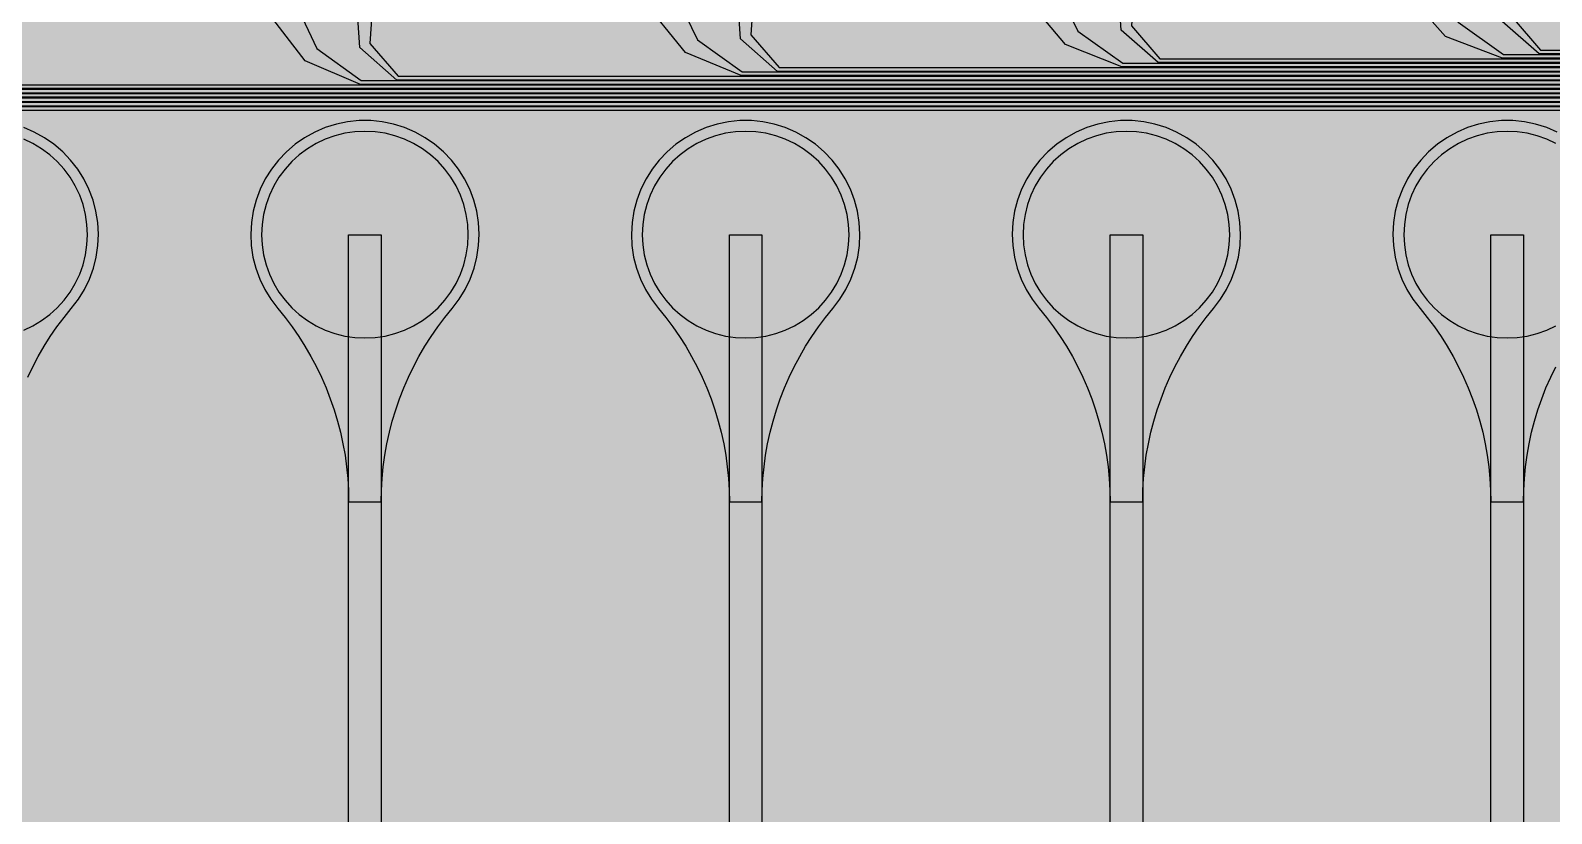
# Model space of a CAD drawing. Header units: metres. Extents: x -7231 to 10969, y -37556 to 1873.
# Drawn here: x 4474 to 5872, y -26573 to -25853 of the extents above; entities that cross this region are included whole.
import ezdxf

# ---------------------------------------------------------------- set-up
doc = ezdxf.new("R2010")
doc.units = ezdxf.units.M
for name, color, linetype in [('Metal1', 4, 'CONTINUOUS'), ('Metal2', 3, 'CONTINUOUS'), ('Polyimide', 7, 'CONTINUOUS'), ('Polyimide_Negative', 5, 'CONTINUOUS')]:
    doc.layers.add(name, color=color, linetype=linetype)

msp = doc.modelspace()

# ---------------------------------------------------------------- hatches: boundary and pattern name
at = {"layer": 'Polyimide'}
msp.add_hatch(color=7, dxfattribs=at).paths.add_polyline_path([(4065.7, -468), (4066.7, -502), (4068.5, -536), (4071.4, -570), (4075.5, -604), (4081, -638), (4088, -672), (4096.5, -706), (4106.6, -740), (4118.3, -774), (4131.6, -808), (4146.5, -842), (4162.9, -876), (4180.7, -910), (4199.8, -944), (4220.2, -978), (4241.7, -1012), (4264.2, -1046), (4287.5, -1080), (4311.5, -1114), (4336, -1148), (4360.9, -1182), (4385.9, -1216), (4410.9, -1250), (4435.7, -1284), (4460.2, -1318), (4484.2, -1352), (4507.5, -1385.9), (4530, -1419.9), (4551.5, -1453.9), (4571.9, -1487.9), (4591.1, -1521.9), (4608.9, -1555.9), (4625.3, -1589.9), (4640.1, -1623.9), (4653.4, -1657.9), (4665.1, -1691.9), (4675.2, -1725.9), (4683.7, -1759.9), (4690.7, -1793.9), (4696.2, -1827.9), (4700.3, -1861.9), (4703.2, -1895.9), (4705.1, -1929.9), (4706.1, -1963.9), (4706.4, -1997.9), (4706.5, -2031.9), (4706.5, -4793), (4710, -4838.4), (4720.2, -4882.7), (4737.1, -4925), (4760.1, -4964.2), (4788.9, -4999.5), (4822.6, -5030), (4860.5, -5055.1), (4901.8, -5074.2), (4901.8, -5074.2), (4970.7, -5105.2), (5034.7, -5145.3), (5092.8, -5193.5), (5143.8, -5249.2), (5186.9, -5311.2), (5221.2, -5378.4), (5246.2, -5449.7), (5261.4, -5523.7), (5266.5, -5599), (5261.4, -5674.3), (5246.2, -5748.3), (5221.2, -5819.6), (5186.9, -5886.8), (5143.8, -5948.8), (5092.8, -6004.5), (5034.7, -6052.7), (4970.7, -6092.8), (4901.8, -6123.8), (4860.5, -6142.9), (4822.6, -6168), (4788.9, -6198.5), (4760.1, -6233.8), (4737.1, -6273), (4720.2, -6315.3), (4710, -6359.6), (4706.5, -6405), (4706.5, -9221.5), (4710, -9266.9), (4720.2, -9311.2), (4737.1, -9353.5), (4760.1, -9392.7), (4788.9, -9428), (4822.6, -9458.5), (4860.5, -9483.6), (4901.8, -9502.7), (4970.7, -9533.7), (5034.7, -9573.8), (5092.8, -9622), (5143.8, -9677.7), (5186.9, -9739.7), (5221.2, -9806.9), (5246.2, -9878.2), (5261.4, -9952.2), (5266.5, -10027.5), (5261.4, -10102.8), (5246.2, -10176.8), (5221.2, -10248.1), (5186.9, -10315.3), (5143.8, -10377.3), (5092.8, -10433), (5034.7, -10481.2), (4970.7, -10521.3), (4901.8, -10552.3), (4860.5, -10571.4), (4822.6, -10596.5), (4788.9, -10627), (4760.1, -10662.3), (4737.1, -10701.5), (4720.2, -10743.8), (4710, -10788.1), (4706.5, -10833.5), (4706.5, -13650), (4710, -13695.4), (4720.2, -13739.7), (4737.1, -13782), (4760.1, -13821.2), (4788.9, -13856.5), (4822.6, -13887), (4860.5, -13912.1), (4901.8, -13931.2), (4970.7, -13962.2), (5034.7, -14002.2), (5092.8, -14050.5), (5143.8, -14106.2), (5186.9, -14168.2), (5221.2, -14235.4), (5246.2, -14306.7), (5261.4, -14380.7), (5266.5, -14456), (5261.4, -14531.3), (5246.2, -14605.3), (5221.2, -14676.5), (5186.9, -14743.8), (5143.8, -14805.8), (5092.8, -14861.5), (5034.7, -14909.7), (4970.7, -14949.8), (4901.8, -14980.8), (4860.5, -14999.9), (4822.6, -15025), (4788.9, -15055.5), (4760.1, -15090.8), (4737.1, -15130), (4720.2, -15172.3), (4710, -15216.6), (4706.5, -15262), (4706.5, -15456), (4720.9, -15750), (4764.1, -16041.3), (4835.7, -16326.8), (4934.9, -16604), (5060.7, -16870.2), (5212.1, -17122.7), (5387.5, -17359.2), (5585.2, -17577.3), (5803.3, -17775), (6039.8, -17950.4), (6292.3, -18101.8), (6558.4, -18227.6), (6835.6, -18326.8), (7121.2, -18398.3), (7412.4, -18441.5), (7706.5, -18456), (9969, -18456), (10047.4, -18459.8), (10125.1, -18471.4), (10201.2, -18490.4), (10275.2, -18516.9), (10346.1, -18550.5), (10413.5, -18590.8), (10476.5, -18637.6), (10534.7, -18690.3), (10587.4, -18748.5), (10634.2, -18811.5), (10674.5, -18878.9), (10708.1, -18949.8), (10734.6, -19023.8), (10753.6, -19099.9), (10765.2, -19177.6), (10769, -19256), (10769, -20895.8), (10730.2, -20951.4), (10694.6, -21009.1), (10662.2, -21068.6), (10633.2, -21129.9), (10607.6, -21192.7), (10585.5, -21256.7), (10566.9, -21322), (10552, -21388.1), (10540.8, -21455), (10533.4, -21522.3), (10529.6, -21590), (10529.6, -21657.8), (10533.4, -21725.5), (10540.8, -21792.9), (10552, -21859.7), (10566.9, -21925.9), (10585.5, -21991.1), (10607.6, -22055.2), (10633.2, -22117.9), (10662.2, -22179.2), (10694.6, -22238.7), (10730.2, -22296.4), (10769, -22352), (10769, -32454.2), (10728.7, -32510.5), (10691.7, -32568.9), (10658, -32629.3), (10627.8, -32691.6), (10601.2, -32755.4), (10578.2, -32820.7), (10558.9, -32887.1), (10543.4, -32954.5), (10531.8, -33022.7), (10524, -33091.4), (10520.1, -33160.5), (10520.1, -33229.7), (10524, -33298.8), (10531.8, -33367.5), (10543.4, -33435.7), (10558.9, -33503.1), (10578.2, -33569.5), (10601.2, -33634.8), (10627.8, -33698.6), (10658, -33760.8), (10691.7, -33821.3), (10728.7, -33879.7), (10769, -33936), (10769, -36556), (10765.2, -36634.4), (10753.6, -36712.1), (10734.6, -36788.2), (10708.1, -36862.1), (10674.5, -36933.1), (10634.2, -37000.5), (10587.4, -37063.5), (10534.7, -37121.7), (10476.5, -37174.4), (10413.5, -37221.2), (10346.1, -37261.5), (10275.2, -37295.1), (10201.2, -37321.6), (10125.1, -37340.6), (10047.4, -37352.1), (9969, -37356), (-6231, -37356), (-6309.4, -37352.1), (-6387.1, -37340.6), (-6463.2, -37321.6), (-6537.2, -37295.1), (-6608.1, -37261.5), (-6675.5, -37221.2), (-6738.5, -37174.4), (-6796.7, -37121.7), (-6849.4, -37063.5), (-6896.2, -37000.5), (-6936.5, -36933.1), (-6970.1, -36862.1), (-6996.6, -36788.2), (-7015.6, -36712.1), (-7027.2, -36634.4), (-7031, -36556), (-7031, -33936), (-6990.7, -33879.8), (-6953.7, -33821.3), (-6920, -33760.9), (-6889.8, -33698.6), (-6863.2, -33634.8), (-6840.2, -33569.5), (-6820.9, -33503.1), (-6805.4, -33435.7), (-6793.7, -33367.5), (-6785.9, -33298.8), (-6782, -33229.7), (-6782, -33160.5), (-6785.9, -33091.4), (-6793.7, -33022.7), (-6805.4, -32954.5), (-6820.9, -32887.1), (-6840.2, -32820.6), (-6863.2, -32755.4), (-6889.8, -32691.5), (-6920, -32629.3), (-6953.7, -32568.9), (-6990.7, -32510.4), (-7031, -32454.2), (-7031, -22364.8), (-6990.7, -22308.6), (-6953.7, -22250.1), (-6920, -22189.7), (-6889.8, -22127.5), (-6863.2, -22063.6), (-6840.2, -21998.4), (-6820.9, -21931.9), (-6805.4, -21864.5), (-6793.7, -21796.3), (-6785.9, -21727.6), (-6782, -21658.5), (-6782, -21589.3), (-6785.9, -21520.3), (-6793.7, -21451.5), (-6805.4, -21383.3), (-6820.9, -21315.9), (-6840.2, -21249.5), (-6863.2, -21184.2), (-6889.8, -21120.4), (-6920, -21058.1), (-6953.7, -20997.7), (-6990.7, -20939.3), (-7031, -20883), (-7031, -19256), (-7027.2, -19177.6), (-7015.6, -19099.9), (-6996.6, -19023.8), (-6970.1, -18949.8), (-6936.5, -18878.9), (-6896.2, -18811.5), (-6849.4, -18748.5), (-6796.7, -18690.3), (-6738.5, -18637.6), (-6675.5, -18590.8), (-6608.1, -18550.5), (-6537.2, -18516.9), (-6463.2, -18490.4), (-6387.1, -18471.4), (-6309.4, -18459.8), (-6231, -18456), (-3968.5, -18456), (-3674.4, -18441.5), (-3383.2, -18398.3), (-3097.6, -18326.8), (-2820.4, -18227.6), (-2554.3, -18101.8), (-2301.8, -17950.4), (-2065.3, -17775), (-1847.2, -17577.3), (-1649.5, -17359.2), (-1474.1, -17122.7), (-1322.7, -16870.2), (-1196.9, -16604), (-1097.7, -16326.8), (-1026.1, -16041.3), (-982.9, -15750), (-968.5, -15456), (-968.5, -15262), (-972, -15216.6), (-982.2, -15172.3), (-999.1, -15130), (-1022.1, -15090.8), (-1050.9, -15055.5), (-1084.6, -15025), (-1122.5, -14999.9), (-1163.8, -14980.8), (-1232.7, -14949.8), (-1296.7, -14909.7), (-1354.8, -14861.5), (-1405.8, -14805.8), (-1448.9, -14743.8), (-1483.2, -14676.5), (-1508.2, -14605.3), (-1523.4, -14531.3), (-1528.5, -14456), (-1523.4, -14380.7), (-1508.2, -14306.7), (-1483.2, -14235.4), (-1448.9, -14168.2), (-1405.8, -14106.2), (-1354.8, -14050.5), (-1296.7, -14002.2), (-1232.7, -13962.2), (-1163.8, -13931.2), (-1122.5, -13912.1), (-1084.6, -13887), (-1050.9, -13856.5), (-1022.1, -13821.2), (-999.1, -13782), (-982.2, -13739.7), (-972, -13695.4), (-968.5, -13650), (-968.5, -12309.6), (-972, -12264.3), (-982.2, -12219.9), (-999.1, -12177.7), (-1022.1, -12138.5), (-1050.9, -12103.2), (-1084.6, -12072.6), (-1122.5, -12047.5), (-1163.8, -12028.5), (-1232.7, -11997.4), (-1296.7, -11957.4), (-1354.8, -11909.1), (-1405.8, -11853.5), (-1448.9, -11791.5), (-1483.2, -11724.2), (-1508.2, -11653), (-1523.4, -11579), (-1528.5, -11503.7), (-1523.4, -11428.3), (-1508.2, -11354.4), (-1483.2, -11283.1), (-1448.9, -11215.9), (-1405.8, -11153.8), (-1354.8, -11098.2), (-1296.7, -11049.9), (-1232.7, -11009.9), (-1163.8, -10978.8), (-1122.5, -10959.8), (-1084.6, -10934.7), (-1050.9, -10904.1), (-1022.1, -10868.9), (-999.1, -10829.6), (-982.2, -10787.4), (-972, -10743), (-968.5, -10697.7), (-968.5, -9357.3), (-972, -9311.9), (-982.2, -9267.6), (-999.1, -9225.4), (-1022.1, -9186.1), (-1050.9, -9150.8), (-1084.6, -9120.3), (-1122.5, -9095.2), (-1163.8, -9076.2), (-1163.8, -9076.2), (-1232.7, -9045.1), (-1296.7, -9005.1), (-1354.8, -8956.8), (-1405.8, -8901.1), (-1448.9, -8839.1), (-1483.2, -8771.9), (-1508.2, -8700.6), (-1523.4, -8626.7), (-1528.5, -8551.3), (-1523.4, -8476), (-1508.2, -8402), (-1483.2, -8330.8), (-1448.9, -8263.5), (-1405.8, -8201.5), (-1354.8, -8145.9), (-1296.7, -8097.6), (-1232.7, -8057.6), (-1163.8, -8026.5), (-1163.8, -8026.5), (-1122.5, -8007.4), (-1084.6, -7982.4), (-1050.9, -7951.8), (-1022.1, -7916.5), (-999.1, -7877.3), (-982.2, -7835), (-972, -7790.7), (-968.5, -7745.4), (-968.5, -6405), (-972, -6359.6), (-982.2, -6315.3), (-999.1, -6273), (-1022.1, -6233.8), (-1050.9, -6198.5), (-1084.6, -6168), (-1122.5, -6142.9), (-1163.8, -6123.8), (-1163.8, -6123.8), (-1232.7, -6092.8), (-1296.7, -6052.7), (-1354.8, -6004.5), (-1405.8, -5948.8), (-1448.9, -5886.8), (-1483.2, -5819.6), (-1508.2, -5748.3), (-1523.4, -5674.3), (-1528.5, -5599), (-1523.4, -5523.7), (-1508.2, -5449.7), (-1483.2, -5378.4), (-1448.9, -5311.2), (-1405.8, -5249.2), (-1354.8, -5193.5), (-1296.7, -5145.3), (-1232.7, -5105.2), (-1163.8, -5074.2), (-1163.8, -5074.2), (-1122.5, -5055.1), (-1084.6, -5030), (-1050.9, -4999.5), (-1022.1, -4964.2), (-999.1, -4925), (-982.2, -4882.7), (-972, -4838.4), (-968.5, -4793), (-968.5, -2031.9), (-968.4, -1997.9), (-968.1, -1963.9), (-967.1, -1929.9), (-965.2, -1895.9), (-962.2, -1861.9), (-958, -1827.9), (-952.4, -1793.9), (-945.3, -1759.9), (-936.6, -1725.9), (-926.4, -1691.9), (-914.4, -1657.9), (-900.9, -1623.9), (-885.7, -1589.9), (-869.1, -1555.9), (-850.9, -1521.9), (-831.4, -1487.9), (-810.6, -1453.9), (-788.7, -1419.9), (-765.8, -1385.9), (-742.1, -1352), (-717.6, -1318), (-692.7, -1284), (-667.4, -1250), (-641.9, -1216), (-616.4, -1182), (-591.1, -1148), (-566.1, -1114), (-541.7, -1080), (-517.9, -1046), (-495, -1012), (-473.1, -978), (-452.4, -944), (-432.8, -910), (-414.7, -876), (-398, -842), (-382.9, -808), (-369.3, -774), (-357.4, -740), (-347.1, -706), (-338.4, -672), (-331.3, -638), (-325.7, -604), (-321.5, -570), (-318.6, -536), (-316.7, -502), (-315.7, -468), (-315.3, -434), (-315.2, -400), (-315.2, 401), (-315.2, 451), (-315.2, 1644), (-270.2, 1644), (-270, 1637.1), (-269.4, 1630.3), (-268.2, 1623.5), (-266.7, 1616.8), (-264.7, 1610.2), (-262.3, 1603.8), (-259.4, 1597.6), (-256.2, 1591.5), (-252.6, 1585.7), (-248.6, 1580.1), (-244.2, 1574.8), (-239.5, 1569.8), (-234.5, 1565.1), (-229.2, 1560.7), (-223.6, 1556.7), (-217.8, 1553.1), (-211.7, 1549.8), (-205.4, 1547), (-199, 1544.6), (-192.4, 1542.6), (-185.7, 1541), (-179, 1539.9), (-172.1, 1539.2), (-165.2, 1539), (-158.4, 1539.2), (-151.5, 1539.9), (-144.8, 1541), (-138.1, 1542.6), (-131.5, 1544.6), (-125.1, 1547), (-118.8, 1549.8), (-112.8, 1553.1), (-106.9, 1556.7), (-101.3, 1560.7), (-96, 1565.1), (-91, 1569.8), (-86.3, 1574.8), (-81.9, 1580.1), (-77.9, 1585.7), (-74.3, 1591.5), (-71.1, 1597.6), (-68.2, 1603.8), (-65.8, 1610.2), (-63.8, 1616.8), (-62.3, 1623.5), (-61.1, 1630.3), (-60.5, 1637.1), (-60.2, 1644), (1853, 1644), (1853, 1573), (3815.2, 1573), (3815.5, 1579.5), (3816.1, 1586.1), (3817.2, 1592.5), (3818.7, 1598.9), (3820.6, 1605.1), (3822.9, 1611.3), (3825.6, 1617.2), (3828.6, 1623), (3832.1, 1628.6), (3835.9, 1633.9), (3840.1, 1638.9), (3844.5, 1643.7), (3849.3, 1648.2), (3854.4, 1652.3), (3859.7, 1656.1), (3865.2, 1659.6), (3871, 1662.7), (3877, 1665.4), (3883.1, 1667.7), (3889.4, 1669.6), (3895.7, 1671.1), (3902.2, 1672.1), (3908.7, 1672.8), (3915.2, 1673), (3921.8, 1672.8), (3928.3, 1672.1), (3934.8, 1671.1), (3941.1, 1669.6), (3947.4, 1667.7), (3953.5, 1665.4), (3959.5, 1662.7), (3965.2, 1659.6), (3970.8, 1656.1), (3976.1, 1652.3), (3981.2, 1648.2), (3986, 1643.7), (3990.4, 1638.9), (3994.6, 1633.9), (3998.4, 1628.6), (4001.9, 1623), (4004.9, 1617.2), (4007.6, 1611.3), (4009.9, 1605.1), (4011.8, 1598.9), (4013.3, 1592.5), (4014.4, 1586.1), (4015, 1579.5), (4015.2, 1573), (4065.2, 1573), (4065.2, 451), (4065.2, 401), (4065.2, -400), (4065.3, -434), (4065.7, -468)])

# ---------------------------------------------------------------- linework, layer by layer
at = {"layer": 'Metal1'}
for points in [[(2712.8, -19211.9), (2712.8, -27130.3), (2741.7, -27159.2), (9378.8, -27159.2), (9407.8, -27130.3), (9407.8, -25903.7), (9378.8, -25874.7), (5860.8, -25874.7), (5826.8, -25844.9), (5816.5, -25694.5), (5816.5, -24931), (5846.5, -24931), (5846.5, -25694.5), (5836.2, -25841.1), (5862.2, -25871.2), (9380.2, -25871.2), (9411.3, -25902.3), (9411.3, -27131.7), (9380.2, -27162.7), (2740.3, -27162.7), (2709.2, -27131.7), (2709.2, -19211.9)], [(2720.8, -19211.9), (2720.8, -27122.3), (2749.7, -27151.2), (9370.8, -27151.2), (9399.8, -27122.3), (9399.8, -25911.7), (9370.8, -25882.7), (5510.8, -25882.7), (5476.8, -25852.9), (5466.5, -25700.9), (5466.5, -24931), (5496.5, -24931), (5496.5, -25700.9), (5486.2, -25849.1), (5512.2, -25879.2), (9372.2, -25879.2), (9403.2, -25910.3), (9403.2, -27123.7), (9372.2, -27154.8), (2748.3, -27154.8), (2717.2, -27123.7), (2717.2, -19211.9)], [(2728.8, -19211.9), (2728.8, -27114.3), (2757.7, -27143.2), (9362.8, -27143.2), (9391.8, -27114.3), (9391.8, -25919.7), (9362.8, -25890.8), (5160.8, -25890.8), (5126.9, -25860.9), (5116.5, -25707.3), (5116.5, -24931), (5146.5, -24931), (5146.5, -25707.3), (5136.1, -25857.1), (5162.2, -25887.2), (9364.2, -25887.2), (9395.3, -25918.3), (9395.3, -27115.7), (9364.2, -27146.7), (2756.3, -27146.7), (2725.2, -27115.7), (2725.2, -19211.9)], [(2736.8, -19211.9), (2736.8, -27106.3), (2765.7, -27135.2), (9354.8, -27135.2), (9383.8, -27106.3), (9383.8, -25927.7), (9354.8, -25898.8), (4810.8, -25898.8), (4776.9, -25868.9), (4766.5, -25713.7), (4766.5, -24931), (4796.5, -24931), (4796.5, -25713.7), (4786.1, -25865.1), (4812.2, -25895.2), (9356.2, -25895.2), (9387.2, -25926.3), (9387.2, -27107.7), (9356.2, -27138.7), (2764.3, -27138.7), (2733.2, -27107.7), (2733.2, -19211.9)], [(2744.8, -19211.9), (2744.8, -27098.3), (2773.7, -27127.2), (9346.8, -27127.2), (9375.8, -27098.3), (9375.8, -25935.7), (9346.8, -25906.7), (4460.8, -25906.7), (4426.9, -25876.9), (4416.5, -25720.1), (4416.5, -24931), (4446.5, -24931), (4446.5, -25720.1), (4436.1, -25873.1), (4462.2, -25903.2), (9348.2, -25903.2), (9379.3, -25934.3), (9379.3, -27099.7), (9348.2, -27130.7), (2772.3, -27130.7), (2741.2, -27099.7), (2741.2, -19211.9)], [(2752.8, -19211.9), (2752.8, -27090.3), (2781.7, -27119.2), (9338.8, -27119.2), (9367.8, -27090.3), (9367.8, -25943.7), (9338.8, -25914.7), (4110.8, -25914.7), (4076.9, -25884.9), (4066.5, -25726.5), (4066.5, -24931), (4096.5, -24931), (4096.5, -25726.5), (4086.1, -25881.1), (4112.2, -25911.2), (9340.2, -25911.2), (9371.2, -25942.3), (9371.2, -27091.7), (9340.2, -27122.8), (2780.3, -27122.8), (2749.2, -27091.7), (2749.2, -19211.9)], [(2760.8, -19211.9), (2760.8, -27082.3), (2789.7, -27111.2), (9330.8, -27111.2), (9359.8, -27082.3), (9359.8, -25951.7), (9330.8, -25922.8), (3760.8, -25922.8), (3726.9, -25892.9), (3716.5, -25732.9), (3716.5, -24931), (3746.5, -24931), (3746.5, -25732.9), (3736.1, -25889.1), (3762.2, -25919.2), (9332.2, -25919.2), (9363.3, -25950.3), (9363.3, -27083.7), (9332.2, -27114.7), (2788.3, -27114.7), (2757.2, -27083.7), (2757.2, -19211.9)], [(2840.7, -19211.9), (2840.7, -27002.3), (2869.7, -27031.2), (5800.8, -27031.2), (5827, -27001.1), (5816.5, -26844.5), (5816.5, -26041), (5846.5, -26041), (5846.5, -26844.5), (5836, -27004.9), (5802.2, -27034.7), (2868.3, -27034.7), (2837.2, -27003.7), (2837.2, -19211.9)], [(2848.7, -19211.9), (2848.7, -26994.3), (2877.7, -27023.2), (5450.8, -27023.2), (5476.9, -26993.1), (5466.5, -26838.1), (5466.5, -26041), (5496.5, -26041), (5496.5, -26838.1), (5486.1, -26996.9), (5452.2, -27026.8), (2876.3, -27026.8), (2845.2, -26995.7), (2845.2, -19211.9)], [(2856.7, -19211.9), (2856.7, -26986.3), (2885.7, -27015.2), (5100.8, -27015.2), (5126.9, -26985.1), (5116.5, -26831.7), (5116.5, -26041), (5146.5, -26041), (5146.5, -26831.7), (5136.1, -26988.9), (5102.2, -27018.8), (2884.3, -27018.8), (2853.2, -26987.7), (2853.2, -19211.9)], [(2864.7, -19211.9), (2864.7, -26978.3), (2893.7, -27007.2), (4750.8, -27007.2), (4776.9, -26977.1), (4766.5, -26825.3), (4766.5, -26041), (4796.5, -26041), (4796.5, -26825.3), (4786.1, -26980.9), (4752.2, -27010.7), (2892.3, -27010.7), (2861.2, -26979.7), (2861.2, -19211.9)], [(5877.6, -25946.7), (5867.9, -25942.5), (5857.7, -25939.3), (5847.4, -25937.2), (5836.8, -25936.1), (5826.2, -25936.1), (5815.6, -25937.2), (5805.3, -25939.3), (5795.1, -25942.5), (5785.4, -25946.7), (5776.1, -25951.8), (5767.4, -25957.8), (5759.3, -25964.7), (5752, -25972.4), (5745.5, -25980.8), (5739.9, -25989.8), (5735.2, -25999.3), (5731.4, -26009.2), (5728.7, -26019.4), (5727.1, -26029.9), (5726.5, -26040.5), (5727, -26051.1), (5728.5, -26061.6), (5731.1, -26071.9), (5734.8, -26081.8), (5739.4, -26091.4), (5744.9, -26100.4), (5751.4, -26108.9), (5758.1, -26117.2), (5764.6, -26125.8), (5770.7, -26134.6), (5776.4, -26143.6), (5781.8, -26152.9), (5786.9, -26162.4), (5791.5, -26172.1), (5795.8, -26181.9), (5799.7, -26191.9), (5803.2, -26202.1), (5806.3, -26212.4), (5809, -26222.7), (5811.3, -26233.2), (5813.2, -26243.8), (5814.6, -26254.4), (5815.7, -26265.1), (5816.3, -26275.8), (5816.5, -26286.6), (5846.5, -26286.6), (5846.5, -26286.6), (5846.7, -26275.8), (5847.3, -26265.1), (5848.4, -26254.4), (5849.8, -26243.8), (5851.7, -26233.2), (5854, -26222.7), (5856.7, -26212.4), (5859.8, -26202.1), (5863.3, -26191.9), (5867.2, -26181.9), (5871.5, -26172.1), (5876.1, -26162.4)], [(4471.5, -26172.1), (4476.1, -26162.4), (4481.2, -26152.9), (4486.6, -26143.6), (4492.3, -26134.6), (4498.4, -26125.8), (4504.9, -26117.2), (4511.6, -26108.9), (4518.1, -26100.4), (4523.6, -26091.4), (4528.2, -26081.8), (4531.9, -26071.9), (4534.5, -26061.6), (4536, -26051.1), (4536.5, -26040.5), (4535.9, -26029.9), (4534.3, -26019.4), (4531.6, -26009.2), (4527.8, -25999.3), (4523.1, -25989.8), (4517.5, -25980.8), (4511, -25972.4), (4503.7, -25964.7), (4495.6, -25957.8), (4486.9, -25951.8), (4477.6, -25946.7), (4467.9, -25942.5)]]:
    msp.add_lwpolyline(points, dxfattribs=at)
for points in [[(4796.5, -26286.6), (4796.7, -26275.8), (4797.3, -26265.1), (4798.4, -26254.4), (4799.8, -26243.8), (4801.7, -26233.2), (4804, -26222.7), (4806.7, -26212.4), (4809.8, -26202.1), (4813.3, -26191.9), (4817.2, -26181.9), (4821.5, -26172.1), (4826.1, -26162.4), (4831.2, -26152.9), (4836.6, -26143.6), (4842.3, -26134.6), (4848.4, -26125.8), (4854.9, -26117.2), (4861.6, -26108.9), (4868.1, -26100.4), (4873.6, -26091.4), (4878.2, -26081.8), (4881.9, -26071.9), (4884.5, -26061.6), (4886, -26051.1), (4886.5, -26040.5), (4885.9, -26029.9), (4884.3, -26019.4), (4881.6, -26009.2), (4877.8, -25999.3), (4873.1, -25989.8), (4867.5, -25980.8), (4861, -25972.4), (4853.7, -25964.7), (4845.6, -25957.8), (4836.9, -25951.8), (4827.6, -25946.7), (4817.9, -25942.5), (4807.7, -25939.3), (4797.4, -25937.2), (4786.8, -25936.1), (4776.2, -25936.1), (4765.6, -25937.2), (4755.3, -25939.3), (4745.1, -25942.5), (4735.4, -25946.7), (4726.1, -25951.8), (4717.4, -25957.8), (4709.3, -25964.7), (4702, -25972.4), (4695.5, -25980.8), (4689.9, -25989.8), (4685.2, -25999.3), (4681.4, -26009.2), (4678.7, -26019.4), (4677.1, -26029.9), (4676.5, -26040.5), (4677, -26051.1), (4678.5, -26061.6), (4681.1, -26071.9), (4684.8, -26081.8), (4689.4, -26091.4), (4694.9, -26100.4), (4701.4, -26108.9), (4708.1, -26117.2), (4714.6, -26125.8), (4720.7, -26134.6), (4726.4, -26143.6), (4731.8, -26152.9), (4736.9, -26162.4), (4741.5, -26172.1), (4745.8, -26181.9), (4749.7, -26191.9), (4753.2, -26202.1), (4756.3, -26212.4), (4759, -26222.7), (4761.3, -26233.2), (4763.2, -26243.8), (4764.6, -26254.4), (4765.7, -26265.1), (4766.3, -26275.8), (4766.5, -26286.6), (4796.5, -26286.6)], [(5146.5, -26286.6), (5146.7, -26275.8), (5147.3, -26265.1), (5148.4, -26254.4), (5149.8, -26243.8), (5151.7, -26233.2), (5154, -26222.7), (5156.7, -26212.4), (5159.8, -26202.1), (5163.3, -26191.9), (5167.2, -26181.9), (5171.5, -26172.1), (5176.1, -26162.4), (5181.2, -26152.9), (5186.6, -26143.6), (5192.3, -26134.6), (5198.4, -26125.8), (5204.9, -26117.2), (5211.6, -26108.9), (5218.1, -26100.4), (5223.6, -26091.4), (5228.2, -26081.8), (5231.9, -26071.9), (5234.5, -26061.6), (5236, -26051.1), (5236.5, -26040.5), (5235.9, -26029.9), (5234.3, -26019.4), (5231.6, -26009.2), (5227.8, -25999.3), (5223.1, -25989.8), (5217.5, -25980.8), (5211, -25972.4), (5203.7, -25964.7), (5195.6, -25957.8), (5186.9, -25951.8), (5177.6, -25946.7), (5167.9, -25942.5), (5157.7, -25939.3), (5147.4, -25937.2), (5136.8, -25936.1), (5126.2, -25936.1), (5115.6, -25937.2), (5105.3, -25939.3), (5095.1, -25942.5), (5085.4, -25946.7), (5076.1, -25951.8), (5067.4, -25957.8), (5059.3, -25964.7), (5052, -25972.4), (5045.5, -25980.8), (5039.9, -25989.8), (5035.2, -25999.3), (5031.4, -26009.2), (5028.7, -26019.4), (5027.1, -26029.9), (5026.5, -26040.5), (5027, -26051.1), (5028.5, -26061.6), (5031.1, -26071.9), (5034.8, -26081.8), (5039.4, -26091.4), (5044.9, -26100.4), (5051.4, -26108.9), (5058.1, -26117.2), (5064.6, -26125.8), (5070.7, -26134.6), (5076.4, -26143.6), (5081.8, -26152.9), (5086.9, -26162.4), (5091.5, -26172.1), (5095.8, -26181.9), (5099.7, -26191.9), (5103.2, -26202.1), (5106.3, -26212.4), (5109, -26222.7), (5111.3, -26233.2), (5113.2, -26243.8), (5114.6, -26254.4), (5115.7, -26265.1), (5116.3, -26275.8), (5116.5, -26286.6), (5146.5, -26286.6)], [(5496.5, -26286.6), (5496.7, -26275.8), (5497.3, -26265.1), (5498.4, -26254.4), (5499.8, -26243.8), (5501.7, -26233.2), (5504, -26222.7), (5506.7, -26212.4), (5509.8, -26202.1), (5513.3, -26191.9), (5517.2, -26181.9), (5521.5, -26172.1), (5526.1, -26162.4), (5531.2, -26152.9), (5536.6, -26143.6), (5542.3, -26134.6), (5548.4, -26125.8), (5554.9, -26117.2), (5561.6, -26108.9), (5568.1, -26100.4), (5573.6, -26091.4), (5578.2, -26081.8), (5581.9, -26071.9), (5584.5, -26061.6), (5586, -26051.1), (5586.5, -26040.5), (5585.9, -26029.9), (5584.3, -26019.4), (5581.6, -26009.2), (5577.8, -25999.3), (5573.1, -25989.8), (5567.5, -25980.8), (5561, -25972.4), (5553.7, -25964.7), (5545.6, -25957.8), (5536.9, -25951.8), (5527.6, -25946.7), (5517.9, -25942.5), (5507.7, -25939.3), (5497.4, -25937.2), (5486.8, -25936.1), (5476.2, -25936.1), (5465.6, -25937.2), (5455.3, -25939.3), (5445.1, -25942.5), (5435.4, -25946.7), (5426.1, -25951.8), (5417.4, -25957.8), (5409.3, -25964.7), (5402, -25972.4), (5395.5, -25980.8), (5389.9, -25989.8), (5385.2, -25999.3), (5381.4, -26009.2), (5378.7, -26019.4), (5377.1, -26029.9), (5376.5, -26040.5), (5377, -26051.1), (5378.5, -26061.6), (5381.1, -26071.9), (5384.8, -26081.8), (5389.4, -26091.4), (5394.9, -26100.4), (5401.4, -26108.9), (5408.1, -26117.2), (5414.6, -26125.8), (5420.7, -26134.6), (5426.4, -26143.6), (5431.8, -26152.9), (5436.9, -26162.4), (5441.5, -26172.1), (5445.8, -26181.9), (5449.7, -26191.9), (5453.2, -26202.1), (5456.3, -26212.4), (5459, -26222.7), (5461.3, -26233.2), (5463.2, -26243.8), (5464.6, -26254.4), (5465.7, -26265.1), (5466.3, -26275.8), (5466.5, -26286.6), (5496.5, -26286.6)]]:
    msp.add_lwpolyline(points, close=True, dxfattribs=at)
at = {"layer": 'Metal2'}
for points in [[(2716.8, -19211.9), (2716.8, -27126.3), (2745.7, -27155.2), (9374.8, -27155.2), (9403.8, -27126.3), (9403.8, -25907.7), (9374.8, -25878.8), (5827.3, -25878.8), (5774.9, -25858.8), (5740.1, -25819.5), (5644.1, -25679.5), (5668.9, -25662.5), (5764.8, -25802.5), (5786.6, -25845.7), (5828.1, -25875.2), (9376.2, -25875.2), (9407.2, -25906.3), (9407.2, -27127.7), (9376.2, -27158.7), (2744.3, -27158.7), (2713.2, -27127.7), (2713.2, -19211.9)], [(2724.8, -19211.9), (2724.8, -27118.3), (2753.7, -27147.2), (9366.8, -27147.2), (9395.8, -27118.3), (9395.8, -25915.7), (9366.8, -25886.7), (5477.3, -25886.7), (5425.5, -25866.2), (5387.4, -25820.9), (5294, -25679.3), (5319, -25662.7), (5412.5, -25804.4), (5436.9, -25853.8), (5478.2, -25883.2), (9368.2, -25883.2), (9399.2, -25914.3), (9399.2, -27119.7), (9368.2, -27150.7), (2752.3, -27150.7), (2721.2, -27119.7), (2721.2, -19211.9)], [(2732.8, -19211.9), (2732.8, -27110.3), (2761.7, -27139.2), (9358.8, -27139.2), (9387.8, -27110.3), (9387.8, -25923.7), (9358.8, -25894.7), (5127.3, -25894.7), (5076.1, -25873.5), (5034.9, -25822.2), (4943.8, -25679.1), (4969.2, -25662.9), (5060.2, -25806.1), (5087.1, -25861.8), (5128.2, -25891.2), (9360.2, -25891.2), (9391.2, -25922.3), (9391.2, -27111.7), (9360.2, -27142.8), (2760.3, -27142.8), (2729.2, -27111.7), (2729.2, -19211.9)], [(2740.8, -19211.9), (2740.8, -27102.3), (2769.7, -27131.2), (9350.8, -27131.2), (9379.8, -27102.3), (9379.8, -25931.7), (9350.8, -25902.8), (4777.3, -25902.8), (4726.7, -25881), (4682.5, -25823.5), (4593.7, -25678.8), (4619.3, -25663.2), (4708.1, -25807.8), (4737.3, -25869.9), (4778.2, -25899.2), (9352.2, -25899.2), (9383.2, -25930.3), (9383.2, -27103.7), (9352.2, -27134.7), (2768.3, -27134.7), (2737.2, -27103.7), (2737.2, -19211.9)], [(2748.8, -19211.9), (2748.8, -27094.3), (2777.7, -27123.2), (9342.8, -27123.2), (9371.8, -27094.3), (9371.8, -25939.7), (9342.8, -25910.8), (4427.2, -25910.8), (4377.3, -25888.4), (4330.2, -25824.6), (4243.6, -25678.7), (4269.4, -25663.3), (4356, -25809.3), (4387.6, -25878), (4428.2, -25907.2), (9344.2, -25907.2), (9375.2, -25938.3), (9375.2, -27095.7), (9344.2, -27126.7), (2776.3, -27126.7), (2745.2, -27095.7), (2745.2, -19211.9)], [(2756.8, -19211.9), (2756.8, -27086.3), (2785.7, -27115.2), (9334.8, -27115.2), (9363.8, -27086.3), (9363.8, -25947.7), (9334.8, -25918.7), (4077.2, -25918.7), (4027.8, -25896), (3978, -25825.6), (3893.5, -25678.5), (3919.5, -25663.5), (4004, -25810.7), (4037.8, -25886), (4078.2, -25915.2), (9336.2, -25915.2), (9367.2, -25946.3), (9367.2, -27087.7), (9336.2, -27118.7), (2784.3, -27118.7), (2753.2, -27087.7), (2753.2, -19211.9)], [(2764.8, -19211.9), (2764.8, -27078.3), (2793.7, -27107.2), (9326.8, -27107.2), (9355.8, -27078.3), (9355.8, -25955.7), (9326.8, -25926.7), (3727.2, -25926.7), (3678.3, -25903.5), (3625.9, -25826.6), (3543.4, -25678.3), (3569.6, -25663.7), (3652.1, -25812), (3688, -25894), (3728.2, -25923.2), (9328.2, -25923.2), (9359.2, -25954.3), (9359.2, -27079.7), (9328.2, -27110.8), (2792.3, -27110.8), (2761.2, -27079.7), (2761.2, -19211.9)]]:
    msp.add_lwpolyline(points, dxfattribs=at)
at = {"layer": 'Polyimide_Negative'}
for points in [[(4876.5, -26041), (4876, -26031.7), (4874.7, -26022.5), (4872.4, -26013.4), (4869.3, -26004.6), (4865.3, -25996.2), (4860.5, -25988.2), (4854.9, -25980.7), (4848.7, -25973.8), (4841.8, -25967.6), (4834.3, -25962), (4826.3, -25957.2), (4817.9, -25953.2), (4809.1, -25950.1), (4800, -25947.8), (4790.8, -25946.5), (4781.5, -25946), (4772.2, -25946.5), (4763, -25947.8), (4753.9, -25950.1), (4745.1, -25953.2), (4736.7, -25957.2), (4728.7, -25962), (4721.2, -25967.6), (4714.3, -25973.8), (4708.1, -25980.7), (4702.5, -25988.2), (4697.7, -25996.2), (4693.7, -26004.6), (4690.6, -26013.4), (4688.3, -26022.5), (4687, -26031.7), (4686.5, -26041), (4687, -26050.3), (4688.3, -26059.5), (4690.6, -26068.6), (4693.7, -26077.4), (4697.7, -26085.8), (4702.5, -26093.8), (4708.1, -26101.3), (4714.3, -26108.2), (4721.2, -26114.4), (4728.7, -26120), (4736.7, -26124.8), (4745.1, -26128.8), (4753.9, -26131.9), (4763, -26134.2), (4772.2, -26135.5), (4781.5, -26136), (4790.8, -26135.5), (4800, -26134.2), (4809.1, -26131.9), (4817.9, -26128.8), (4826.3, -26124.8), (4834.3, -26120), (4841.8, -26114.4), (4848.7, -26108.2), (4854.9, -26101.3), (4860.5, -26093.8), (4865.3, -26085.8), (4869.3, -26077.4), (4872.4, -26068.6), (4874.7, -26059.5), (4876, -26050.3), (4876.5, -26041)], [(5226.5, -26041), (5226, -26031.7), (5224.7, -26022.5), (5222.4, -26013.4), (5219.3, -26004.6), (5215.3, -25996.2), (5210.5, -25988.2), (5204.9, -25980.7), (5198.7, -25973.8), (5191.8, -25967.6), (5184.3, -25962), (5176.3, -25957.2), (5167.9, -25953.2), (5159.1, -25950.1), (5150, -25947.8), (5140.8, -25946.5), (5131.5, -25946), (5122.2, -25946.5), (5113, -25947.8), (5103.9, -25950.1), (5095.1, -25953.2), (5086.7, -25957.2), (5078.7, -25962), (5071.2, -25967.6), (5064.3, -25973.8), (5058.1, -25980.7), (5052.5, -25988.2), (5047.7, -25996.2), (5043.7, -26004.6), (5040.6, -26013.4), (5038.3, -26022.5), (5037, -26031.7), (5036.5, -26041), (5037, -26050.3), (5038.3, -26059.5), (5040.6, -26068.6), (5043.7, -26077.4), (5047.7, -26085.8), (5052.5, -26093.8), (5058.1, -26101.3), (5064.3, -26108.2), (5071.2, -26114.4), (5078.7, -26120), (5086.7, -26124.8), (5095.1, -26128.8), (5103.9, -26131.9), (5113, -26134.2), (5122.2, -26135.5), (5131.5, -26136), (5140.8, -26135.5), (5150, -26134.2), (5159.1, -26131.9), (5167.9, -26128.8), (5176.3, -26124.8), (5184.3, -26120), (5191.8, -26114.4), (5198.7, -26108.2), (5204.9, -26101.3), (5210.5, -26093.8), (5215.3, -26085.8), (5219.3, -26077.4), (5222.4, -26068.6), (5224.7, -26059.5), (5226, -26050.3), (5226.5, -26041)], [(5576.5, -26041), (5576, -26031.7), (5574.7, -26022.5), (5572.4, -26013.4), (5569.3, -26004.6), (5565.3, -25996.2), (5560.5, -25988.2), (5554.9, -25980.7), (5548.7, -25973.8), (5541.8, -25967.6), (5534.3, -25962), (5526.3, -25957.2), (5517.9, -25953.2), (5509.1, -25950.1), (5500, -25947.8), (5490.8, -25946.5), (5481.5, -25946), (5472.2, -25946.5), (5463, -25947.8), (5453.9, -25950.1), (5445.1, -25953.2), (5436.7, -25957.2), (5428.7, -25962), (5421.2, -25967.6), (5414.3, -25973.8), (5408.1, -25980.7), (5402.5, -25988.2), (5397.7, -25996.2), (5393.7, -26004.6), (5390.6, -26013.4), (5388.3, -26022.5), (5387, -26031.7), (5386.5, -26041), (5387, -26050.3), (5388.3, -26059.5), (5390.6, -26068.6), (5393.7, -26077.4), (5397.7, -26085.8), (5402.5, -26093.8), (5408.1, -26101.3), (5414.3, -26108.2), (5421.2, -26114.4), (5428.7, -26120), (5436.7, -26124.8), (5445.1, -26128.8), (5453.9, -26131.9), (5463, -26134.2), (5472.2, -26135.5), (5481.5, -26136), (5490.8, -26135.5), (5500, -26134.2), (5509.1, -26131.9), (5517.9, -26128.8), (5526.3, -26124.8), (5534.3, -26120), (5541.8, -26114.4), (5548.7, -26108.2), (5554.9, -26101.3), (5560.5, -26093.8), (5565.3, -26085.8), (5569.3, -26077.4), (5572.4, -26068.6), (5574.7, -26059.5), (5576, -26050.3), (5576.5, -26041)]]:
    msp.add_lwpolyline(points, close=True, dxfattribs=at)
for points in [[(5876.3, -25957.2), (5867.9, -25953.2), (5859.1, -25950.1), (5850, -25947.8), (5840.8, -25946.5), (5831.5, -25946), (5822.2, -25946.5), (5813, -25947.8), (5803.9, -25950.1), (5795.1, -25953.2), (5786.7, -25957.2), (5778.7, -25962), (5771.2, -25967.6), (5764.3, -25973.8), (5758.1, -25980.7), (5752.5, -25988.2), (5747.7, -25996.2), (5743.7, -26004.6), (5740.6, -26013.4), (5738.3, -26022.5), (5737, -26031.7), (5736.5, -26041), (5737, -26050.3), (5738.3, -26059.5), (5740.6, -26068.6), (5743.7, -26077.4), (5747.7, -26085.8), (5752.5, -26093.8), (5758.1, -26101.3), (5764.3, -26108.2), (5771.2, -26114.4), (5778.7, -26120), (5786.7, -26124.8), (5795.1, -26128.8), (5803.9, -26131.9), (5813, -26134.2), (5822.2, -26135.5), (5831.5, -26136), (5840.8, -26135.5), (5850, -26134.2), (5859.1, -26131.9), (5867.9, -26128.8), (5876.3, -26124.8)], [(4467.9, -26128.8), (4476.3, -26124.8), (4484.3, -26120), (4491.8, -26114.4), (4498.7, -26108.2), (4504.9, -26101.3), (4510.5, -26093.8), (4515.3, -26085.8), (4519.3, -26077.4), (4522.4, -26068.6), (4524.7, -26059.5), (4526, -26050.3), (4526.5, -26041), (4526.5, -26041), (4526, -26031.7), (4524.7, -26022.5), (4522.4, -26013.4), (4519.3, -26004.6), (4515.3, -25996.2), (4510.5, -25988.2), (4504.9, -25980.7), (4498.7, -25973.8), (4491.8, -25967.6), (4484.3, -25962), (4476.3, -25957.2), (4467.9, -25953.2)]]:
    msp.add_lwpolyline(points, dxfattribs=at)

doc.saveas('drawing.dxf')
